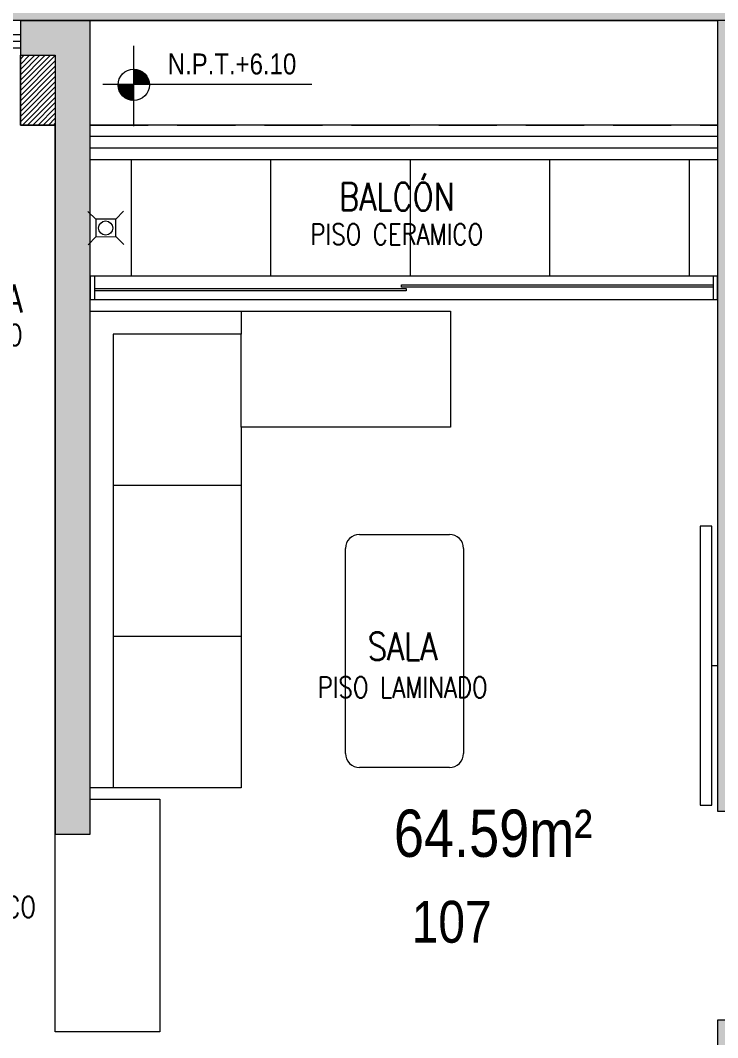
# Model space of a CAD drawing. Header units: millimetres. Extents: x 3765 to 3833, y 1327 to 1657.
# Drawn here: x 3809.522 to 3812.522, y 1491.213 to 1495.588 of the extents above; entities that cross this region are included whole.
import ezdxf
from ezdxf import colors
from ezdxf.entities.mleader import LeaderData, LeaderLine
from ezdxf.enums import TextEntityAlignment as Align
from ezdxf.math import Vec2, Vec3
from ezdxf.xclip import XClip

# ---------------------------------------------------------------- set-up
doc = ezdxf.new("R2010")
doc.units = ezdxf.units.MM
doc.header["$XCLIPFRAME"] = 2
doc.linetypes.add('ACAD_ISO07W100', pattern=[3, 0, -3])
doc.linetypes.add('X-REF_DP_Arquitectura$0$HIDDEN', pattern=[0.375, 0.25, -0.125])
doc.layers.get('0').update_dxf_attribs({"color": 251, "lineweight": 9})
for name, color, linetype, lineweight in [('A-BARANDAS', 251, 'Continuous', 13), ('A-HATCH', 251, 'Continuous', 13), ('A-MOBILIARIO', 251, 'Continuous', 13), ('A-MURO BAJO', 251, 'Continuous', 13), ('A-MUROS', 251, 'Continuous', 13), ('A-NIVELES-NPT', 251, 'Continuous', 13), ('A-NUMERACIONDEP', 251, 'Continuous', 13), ('A-TEXTO-ACABADO PISO', 251, 'Continuous', 13), ('A-TEXTO-AMBIENTE', 251, 'Continuous', 13), ('A-ÁREA TEXTO', 251, 'Continuous', 13), ('A_20_Estructuras', 251, 'Continuous', 13), ('A_30_DispositivosSanit', 251, 'Continuous', 13), ('A_50_TextoAmbiente', 251, 'Continuous', 13), ('A_50_Vigas', 251, 'X-REF_DP_Arquitectura$0$HIDDEN', 13), ('A_60_HatchEstructuras', 251, 'Continuous', 13), ('DLP_MOBILIARIO FIJO', 251, 'Continuous', 13), ('DLP_VERDE', 251, 'Continuous', 13)]:
    doc.layers.add(name, color=color, linetype=linetype, lineweight=lineweight)
doc.styles.add('R80', font='ARIALN.TTF', dxfattribs={"height": 2.03})
doc.styles.add('R80-100', font='ARIALN.TTF', dxfattribs={"height": 0.2032})
doc.styles.add('ROMANS', font='romans.shx', dxfattribs={"width": 0.8})

# ---------------------------------------------------------------- blocks, each defined once
blk = doc.blocks.new('A$C9f73720c')
at = {"layer": 'DLP_VERDE'}
h = blk.add_hatch(dxfattribs=at)
h.set_pattern_fill('AR-SAND', color=256, scale=0.0035, angle=215)
h.set_pattern_definition([(252.5, (-226520.54526, -8188080.01937), (0.1028379063742, -0.1371042579803), [0, -0.135128, 0, -0.15113, 0, -0.1444625]), (222.5, (-226520.54526, -8188080.01937), (0.0150241246165, -0.2957586482646), [0, -0.072898, 0, -0.121793, 0, -0.0466725]), (182.5, (-226520.45568, -8188079.95665), (-0.226491538642, -0.159205150185), [0, -0.04445, 0, -0.16002, 0, -0.208915]), (172.5, (-226520.45568, -8188079.95665), (-0.174160637763, -0.217199849944), [0, -0.022225, 0, -0.104902, 0, -0.120015])])
edge = h.paths.add_edge_path()
edge.add_line((35.9726, 104.175), (35.588, 104.3651))
edge.add_arc((60.7821, 91.9133), 28.1032, 152.02965, 153.69987, ccw=False)
edge.add_arc((34.6211, 105.7683), 1.5005, 333.3009, 437.3345)
edge.add_line((34.9501, 107.2322), (32.5754, 107.7655))
edge.add_line((32.5754, 107.7655), (27.7666, 86.2769))
edge.add_line((27.7666, 86.2769), (29.0887, 85.9809))
edge.add_arc((29.1112, 86.1068), 0.1279, 259.8703, 314.7872)
edge.add_arc((33.5389, 79.979), 7.4337, 97.54143, 125.6974, ccw=False)
edge.add_line((32.5633, 87.3484), (32.6595, 87.3794))
edge.add_line((32.6595, 87.3794), (32.7263, 86.9781))
edge.add_arc((32.4545, 87.851), 0.9142, 287.2995, 368.033)
edge.add_arc((60.7821, 91.9133), 27.7032, 178.32785, 188.16498, ccw=False)
edge.add_arc((60.7821, 91.9133), 27.7032, 159.2502, 178.32786, ccw=False)
edge.add_arc((55.4916, 93.9562), 22.0321, 152.36653, 159.34385, ccw=False)
at = {"layer": 'A-MURO BAJO', "elevation": 0}
blk.add_lwpolyline([(26.8766, 85.9637), (27.6574, 85.7891), (32.685, 108.2534)], dxfattribs=at)
blk = doc.blocks.new('ESTRUC_P1')
at = {"layer": 'A_60_HatchEstructuras'}
h = blk.add_hatch(color=256, dxfattribs=at)
h.dxf.hatch_style = 1
h.paths.add_polyline_path([(43.85, -3.25), (42.85, -3.25), (42.85, -0.15), (43.45, -0.15), (43.45, 0), (42.7, 0), (42.7, -3.4), (43.85, -3.4)])
h.paths.add_polyline_path([(44.8, 0), (44.65, 0), (44.65, -3.4), (44.8, -3.4)])
h.paths.add_polyline_path([(47.35, 0), (46, 0), (46, -0.15), (47.2, -0.15), (47.2, -3.25), (45.6, -3.25), (45.6, -3.4), (47.35, -3.4)])
h = blk.add_hatch(color=256, dxfattribs=at)
h.dxf.hatch_style = 1
h.paths.add_polyline_path([(38.35, -0.06), (38.2, -0.06), (38.2, -6.125), (36.7, -6.125), (36.7, -5.375), (36.55, -5.375), (36.55, -6.325), (38.35, -6.325), (38.35, -5.45), (39.85, -5.45), (39.85, -5.95), (40, -5.95), (40, -5.25), (38.35, -5.25)])
h.paths.add_polyline_path([(36.7, -0.15), (36.85, -0.15), (36.85, 0), (36.55, 0), (36.55, -3.225), (36.7, -3.225)])
h.paths.add_polyline_path([(40, 0), (39.7, 0), (39.7, -0.15), (39.85, -0.15), (39.85, -3.5), (40, -3.5)])
h = blk.add_hatch(color=256, dxfattribs=at)
h.dxf.hatch_style = 1
h.paths.add_polyline_path([(44.25, -4.45), (45.6, -4.45), (45.6, -5.5), (45.75, -5.5), (45.75, -4.3), (43.6, -4.3), (43.6, -4.45), (44.05, -4.45), (44.05, -6.05), (44.25, -6.05)], flags=17)
h.paths.add_polyline_path([(48.7, -2.8), (48.5, -2.8), (48.5, -6.85), (45.75, -6.85), (45.75, -6.25), (45.6, -6.25), (45.6, -6.85), (42.85, -6.85), (42.85, -4.3), (42.7, -4.3), (42.7, -6.85), (39.8499, -6.85), (39.8499, -7), (42.7, -7), (42.7, -9.55), (42.85, -9.55), (42.85, -7), (45.6, -7), (45.6, -7.6), (45.75, -7.6), (45.75, -7), (48.5, -7), (48.5, -11.05), (48.7, -11.05)])
h.paths.add_polyline_path([(44.25, -7.8), (44.05, -7.8), (44.05, -9.4), (43.6, -9.4), (43.6, -9.55), (45.75, -9.55), (45.75, -8.35), (45.6032, -8.35), (45.6, -8.35), (45.6, -9.4), (44.25, -9.4)], flags=17)
at = {"layer": 'A_20_Estructuras'}
for points in [[(40, 0), (39.7, 0), (39.7, -0.15), (39.85, -0.15), (39.85, -3.5), (40, -3.5)], [(43.85, -3.25), (42.85, -3.25), (42.85, -0.15), (43.45, -0.15), (43.45, 0), (42.7, 0), (42.7, -3.4), (43.85, -3.4)], [(48.7, -2.8), (48.5, -2.8), (48.5, -6.85), (45.75, -6.85), (45.75, -6.25), (45.6, -6.25), (45.6, -6.85), (42.85, -6.85), (42.85, -4.3), (42.7, -4.3), (42.7, -6.85), (39.8499, -6.85), (39.8499, -7), (42.7, -7), (42.7, -9.55), (42.85, -9.55), (42.85, -7), (45.6, -7), (45.6, -7.6), (45.75, -7.6), (45.75, -7), (48.5, -7), (48.5, -11.05), (48.7, -11.05)]]:
    blk.add_lwpolyline(points, close=True, dxfattribs=at)
at = {"layer": 'A_50_Vigas'}
for p, q in [((38.35, -0.06), (39.7, -0.06)), ((40, -0.45), (42.7, -0.45))]:
    blk.add_line(p, q, dxfattribs=at)
blk = doc.blocks.new('MESA CENTRO')
for p, q in [((-0.1937, 0), (0.1937, 0)), ((-0.2537, -0.9421), (-0.2537, -0.06)), ((0.2537, -0.06), (0.2537, -0.9421)), ((0.1937, -1.0021), (-0.1937, -1.0021))]:
    blk.add_line(p, q)
for centre, start, end in [((-0.1937, -0.06), 90, 180), ((0.1937, -0.06), 0, 90), ((-0.1937, -0.9421), 180, 270), ((0.1937, -0.9421), 270, 0)]:
    blk.add_arc(centre, 0.06, start, end)
blk = doc.blocks.new('SOFA SEC')
for p, q in [((0, 0.65), (0.1, 0.65)), ((0.1, 0.65), (0.1, 0.1)), ((0.5, 0.65), (0.1, 0.65)), ((0.75, 0.65), (0.75, 0.1)), ((1.4, 0.65), (1.4, 0.1)), ((0.1, 0.1), (2.05, 0.1))]:
    blk.add_line(p, q)
blk.add_lwpolyline([(0.5, 1.55), (0.5, 0.65), (2.05, 0.65), (2.05, 0), (0, 0), (0, 1.55)], close=True)
blk = doc.blocks.new('A$C67C01FD6')
blk.add_line((0.025, 0), (0, 0))
blk.add_lwpolyline([(0.025, 0.6), (0.075, 0.6), (0.075, -0.6), (0.025, -0.6), (0.025, 0.6)])
blk = doc.blocks.new('DPTO 65')
at = {"layer": 'A-HATCH'}
h = blk.add_hatch(dxfattribs=at)
h.set_pattern_fill('ANSI31', color=256, scale=0.005)
h.set_pattern_definition([(45, (-50.050001, -4.05), (-0.01122532, 0.01122532), [])])
h.paths.add_polyline_path([(-8.85, 6.55), (-9, 6.55), (-9, 6.85), (-8.85, 6.85)])
h = blk.add_hatch(dxfattribs=at)
h.set_pattern_fill('_USER', color=256, scale=0.6, double=1, pattern_type=0)
h.set_pattern_definition([(0, (-6, 6.4), (0, 0.6), []), (90, (-6, 6.4), (-0.6, 4e-17), [])])
h.paths.add_polyline_path([(-8.7, 6.4), (-6, 6.4), (-6, 5.9), (-8.7, 5.9)])
at = {"elevation": 0}
blk.add_lwpolyline([(-9, 6.88), (-10.35, 6.88), (-10.35, 6.91), (-9, 6.91)], close=True, dxfattribs=at)
at = {"layer": 'A-BARANDAS', "elevation": 0}
for points in [[(-6, 6.5), (-8.7, 6.5)], [(-6, 6.45), (-8.7, 6.45)]]:
    blk.add_lwpolyline(points, dxfattribs=at)
at = {"layer": 'A-HATCH'}
blk.add_lwpolyline([(-8.85, 6.55), (-9, 6.55), (-9, 6.85), (-8.85, 6.85)], close=True, dxfattribs=at)
at = {"layer": 'A-MURO BAJO', "color": 7}
for p, q in [((-6.02, 5.9, 0), (-8.68, 5.9, 0)), ((-8.68, 5.8, 0), (-6.02, 5.8, 0))]:
    blk.add_line(p, q, dxfattribs=at)
at = {"layer": 'A-MURO BAJO'}
for p, q in [((-8.7, 3.65), (-8.4, 3.65)), ((-8.4, 3.65), (-8.4, 2.65)), ((-8.85, 2.65), (-8.85, 3.5)), ((-8.4, 2.65), (-8.85, 2.65))]:
    blk.add_line(p, q, dxfattribs=at)
at = {"layer": 'A-MURO BAJO', "color": 4, "elevation": 0}
for points in [[(-6, 6.55), (-8.7, 6.55)], [(-6, 6.4), (-8.7, 6.4)]]:
    blk.add_lwpolyline(points, dxfattribs=at)
at = {"layer": 'A-MUROS'}
for p, q in [((-9, 7), (-8.7, 7)), ((-9, 7), (-9, 6.55)), ((-8.7, 3.5), (-8.7, 7)), ((-9, 6.55), (-8.85, 6.55)), ((-8.85, 3.5), (-8.85, 6.55)), ((-8.85, 3.5), (-8.7, 3.5))]:
    blk.add_line(p, q, dxfattribs=at)
at = {"layer": 'DLP_MOBILIARIO FIJO', "color": 6, "elevation": 0}
for points in [[(-8.7, 5.8), (-8.68, 5.8), (-8.68, 5.9), (-8.7, 5.9)], [(-6.02, 5.8), (-6, 5.8), (-6, 5.9), (-6.02, 5.9)]]:
    blk.add_lwpolyline(points, close=True, dxfattribs=at)
at = {"layer": 'DLP_MOBILIARIO FIJO', "elevation": 0}
for points in [[(-7.34, 5.8375), (-8.68, 5.8375), (-8.68, 5.8475), (-7.34, 5.8475)], [(-7.36, 5.8625), (-6.02, 5.8625), (-6.02, 5.8525), (-7.36, 5.8525)]]:
    blk.add_lwpolyline(points, close=True, dxfattribs=at)
at = {"layer": 'A-MOBILIARIO'}
for name, p, rotation in [('SOFA SEC', (-8.7, 5.75, 0), 269.9995671478981), ('MESA CENTRO', (-7.3473, 4.7891, 0), 359.999977420888)]:
    blk.add_blockref(name, p, dxfattribs=dict(at, rotation=rotation))
at = {"layer": 'A-MOBILIARIO', "xscale": -1}
blk.add_blockref('A$C67C01FD6', (-6, 4.225, 0), dxfattribs=at)
blk = doc.blocks.new('TF_P1')
at = {"color": 8}
blk.add_blockref('DPTO 65', (50.05, 4.05), dxfattribs=at)
blk = doc.blocks.new('TEXTO AMBIENTES P1')
at = {"layer": 'A-TEXTO-ACABADO PISO', "char_height": 0.09, "attachment_point": 2, "style": 'ROMANS'}
for s, width, insert in [('PISO CERAMICO', 1.20225, (41.3197, -0.8751)), ('PISO CERAMICO', 1.20225, (39.3387, -1.3082)), ('PISO LAMINADO', 1.034523, (41.3448, -2.8233, 0)), ('PISO CERAMICO', 1.20225, (39.3962, -3.768))]:
    blk.add_mtext_dynamic_manual_height_columns(s, width=width, gutter_width=12.5, heights=[0], dxfattribs=dict(at, insert=insert))
at = {"layer": 'A-TEXTO-AMBIENTE', "style": 'ROMANS', "width": 0.8}
for s, p in [('BALCÓN', (41.32, -0.8183, 0)), ('LAVANDERÍA', (39.3388, -1.2562, 0)), ('SALA', (41.3449, -2.752, 0))]:
    blk.add_text(s, height=0.12, dxfattribs=at).set_placement(p, align=Align.CENTER)
blk = doc.blocks.new('_Dot')
at = {"color": 0, "linetype": 'ByBlock', "lineweight": -2}
blk.add_line((-0.5, 0), (-1, 0), dxfattribs=at)
at = {"color": 0, "linetype": 'ByBlock', "const_width": 0.5}
blk.add_lwpolyline([(-0.25, 0, 1), (0.25, 0, 1)], format="xyb", close=True, dxfattribs=at)
blk = doc.blocks.new('SIM NIVEL PLANTA')
at = {"linetype": 'Continuous'}
h = blk.add_hatch(dxfattribs=at)
h.set_pattern_fill('_USER', color=0, scale=0.089997, angle=45, style=0, pattern_type=0)
h.set_pattern_definition([(45, (31854.49523, 23864.84028), (-0.06363728001, 0.06363728001), [])])
h.paths.add_polyline_path([(-17.329, 0), (-15.979, 0, 0.409209), (-17.329, 1.327)])
h.paths.add_polyline_path([(-18.679, 0, 0.004279), (-18.679, -0.023, 0.414214), (-17.329, -1.373), (-17.329, 0)])
at = {"color": 0}
for p, q in [((-17.329, -3.577), (-17.329, 3.344)), ((-2, 0), (-20, 0))]:
    blk.add_line(p, q, dxfattribs=at)
at = {"color": 0, "linetype": 'Continuous'}
blk.add_circle((-17.329, -0.023), 1.35, dxfattribs=at)
at = {"color": 0, "style": 'R80'}
blk.add_attdef('N.P.T.+0.00', text='', height=1.8, dxfattribs=at).set_placement((-8.871, 1.774), align=Align.MIDDLE_CENTER)
blk = doc.blocks.new('NIVELES')
at = {"layer": 'A-NIVELES-NPT'}
ref = blk.add_blockref('SIM NIVEL PLANTA', (15.4039, 0.1982, 0), dxfattribs=dict(at, xscale=0.05, yscale=0.05, zscale=0.05))
ref.add_attrib('N.P.T.+0.00', 'N.P.T.+6.10', dxfattribs={"layer": '0', "height": 0.09, "style": 'R80'}).set_placement((14.9603, 0.2869, 0), align=Align.MIDDLE_CENTER)
blk = doc.blocks.new('0-sumidero')
for p, q in [((-0.0421, 0.0382), (-0.0763, 0.0724)), ((0.0435, 0.0382), (0.0777, 0.0724)), ((0.0435, 0.0382), (-0.0421, 0.0382)), ((-0.0421, 0.0382), (-0.0421, -0.0369)), ((0.0435, -0.0369), (0.0435, 0.0382)), ((-0.0421, -0.0369), (-0.0763, -0.0711)), ((-0.0421, -0.0369), (0.0435, -0.0369)), ((0.0435, -0.0369), (0.0777, -0.0711))]:
    blk.add_line(p, q)
blk.add_circle((0, 0), 0.0303)
blk = doc.blocks.new('sum')
at = {"layer": 'A_30_DispositivosSanit', "rotation": 45.00000007321594}
blk.add_blockref('0-sumidero', (0, 0), dxfattribs=at)
blk = doc.blocks.new('IS-pluviales_26.03.2025')
at = {"layer": 'A_30_DispositivosSanit', "rotation": 315.4214501941968}
blk.add_blockref('sum', (-7.2819, -0.8435, 0), dxfattribs=at)
blk = doc.blocks.new('areas-TE')
at = {"layer": 'A-ÁREA TEXTO', "color": 8, "insert": (41.307, -3.3942, 0), "char_height": 0.2032, "width": 2.294455, "attachment_point": 1, "style": 'R80-100'}
blk.add_mtext('\\pxql;64.59m²', dxfattribs=at)
at = {"layer": 'A-NUMERACIONDEP'}
ml = blk.add_multileader_mtext('Standard', dxfattribs=at)
ml.set_content('107', color=256, style='R80')
ml.set_leader_properties(color=256)
ml.set_arrow_properties(name='DOT')
ml.build(insert=Vec2(0, 0))
ml.multileader.update_dxf_attribs({"leader_type": 0, "has_text_frame": 1, "text_left_attachment_type": 2, "text_right_attachment_type": 2, "dogleg_length": 0.36, "arrow_head_size": 0.06, "scale": 0.06})
ctx = ml.context
ctx.base_point, ctx.scale, ctx.char_height, ctx.arrow_head_size, ctx.landing_gap_size, ctx.plane_origin = Vec3(41.3397, -3.8785), 0.06, 0.18, 0.06, 0.06, Vec3(40.0087, -3.8829)
ctx.left_attachment, ctx.right_attachment, ctx.text_align_type = 2, 2, 1
notes = []
notes.append((ctx, [(0, (1, 1, 0), (41.8634, -3.8785), (-1, 0), 0.0917, [(0, [(42.15, -3.5296)], 0, [])])]))
ctx.mtext.insert, ctx.mtext.width, ctx.mtext.alignment, ctx.mtext.flow_direction = Vec3(41.5557, -3.7866), 0.461923, 2, 5
for ctx, leaders in notes:
    for number, flags, end, landing, length, lines in leaders:
        leader = LeaderData()
        leader.index, (leader.has_last_leader_line, leader.has_dogleg_vector, leader.attachment_direction) = number, flags
        leader.last_leader_point, leader.dogleg_vector, leader.dogleg_length = Vec3(end), Vec3(landing), length
        for number, points, colour, breaks in lines:
            line = LeaderLine()
            line.index, line.vertices, line.color, line.breaks = number, Vec3.list(points), colors.encode_raw_color(colour), breaks
            leader.lines.append(line)
        ctx.leaders.append(leader)

msp = doc.modelspace()

# ---------------------------------------------------------------- block references
at = {"color": 7, "linetype": 'ACAD_ISO07W100', "ltscale": 5, "true_color": 0xffffff}
ref = msp.add_blockref('A$C9f73720c', (3908.2809, 1487.3354), dxfattribs=dict(at, rotation=102.6156181418625))
XClip(ref).set_block_clipping_path([(22.1542253106, 140.4101169162), (10.3600901397, 87.7136669306), (29.6608346476, 83.3939150368), (41.4549698184, 136.0903650224)])

# ---------------------------------------------------------------- next in the draw order: block references
at = {"color": 251}
msp.add_blockref('ESTRUC_P1', (3769.8221, 1495.5876), dxfattribs=at)

# ---------------------------------------------------------------- next in the draw order: block references
msp.add_blockref('TF_P1', (3768.4721, 1484.5379), dxfattribs=at)

# ---------------------------------------------------------------- next in the draw order: linework, layer by layer
msp.add_line((3809.8221, 1495.5879), (3812.5221, 1495.5879))

# ---------------------------------------------------------------- next in the draw order: block references
for name, p in [('NIVELES', (3795.4725, 1495.1136, 0)), ('areas-TE', (3769.8221, 1495.5879))]:
    msp.add_blockref(name, p)
at = {"layer": 'A_30_DispositivosSanit'}
msp.add_blockref('IS-pluviales_26.03.2025', (3817.1711, 1495.5383, 0), dxfattribs=at)
at = {"layer": 'A_50_TextoAmbiente'}
msp.add_blockref('TEXTO AMBIENTES P1', (3769.8221, 1495.5879), dxfattribs=at)

doc.saveas('drawing.dxf')
